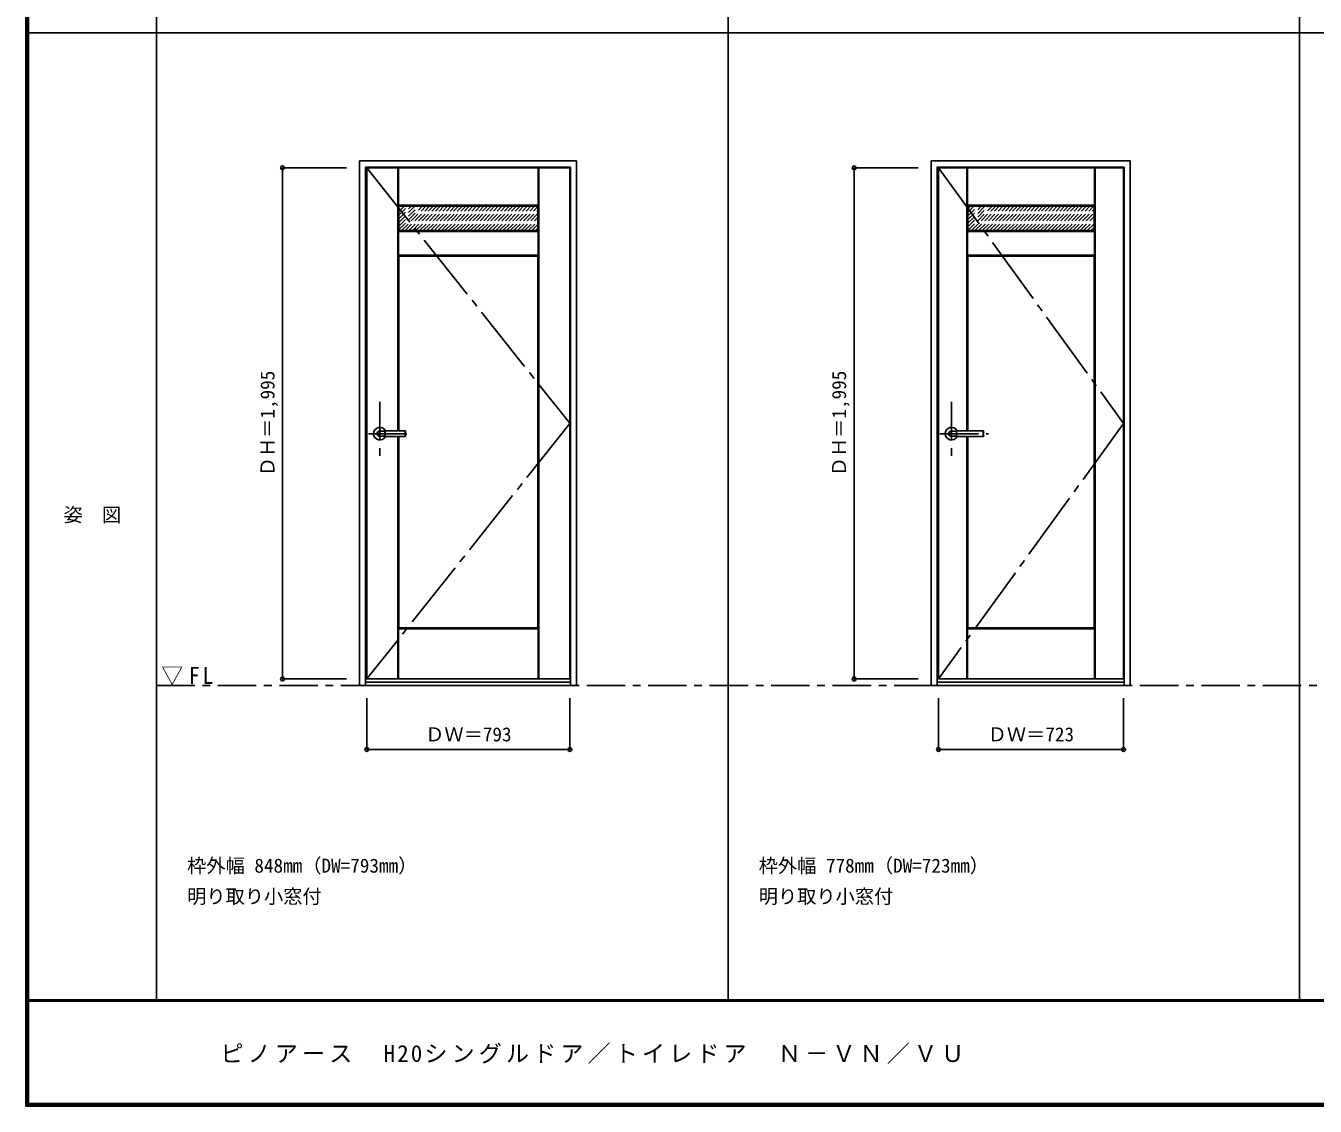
# Model space of a CAD drawing. Units: millimetres, scale not verified. Extents: x -58541 to 5700, y -4307 to 5098.
# Drawn here: x -6000 to -966, y -4205 to 12 of the extents above; entities that cross this region are included whole.
import ezdxf
from ezdxf.enums import TextEntityAlignment as Align

# ---------------------------------------------------------------- set-up
doc = ezdxf.new("R2010")
doc.units = ezdxf.units.MM
doc.header["$LTSCALE"] = 30
doc.header["$PDMODE"] = 32
doc.header["$PDSIZE"] = 15
for name, pattern in [('CHAIN1', [8, 5, -1, 1, -1]), ('CHAIN2', [12, 9, -1, 1, -1]), ('DASHED1', [1.8, 1.2, -0.6])]:
    doc.linetypes.add(name, pattern=pattern)
for name, color, linetype in [('0-1_通り芯', 4, 'CHAIN1'), ('0-2_扉', 3, 'Continuous'), ('0-3_仕上げ', 7, 'Continuous'), ('0-4_枠', 3, 'Continuous'), ('0-5_レバー', 3, 'Continuous'), ('0-7', 7, 'CHAIN2'), ('0-A_文字', 7, 'Continuous'), ('0-B_寸法', 7, 'Continuous'), ('0-C_ハッチ', 4, 'DASHED1'), ('F-1_枠', 6, 'Continuous'), ('F-A_文字', 7, 'Continuous')]:
    doc.layers.add(name, color=color, linetype=linetype)
doc.styles.add('ＭＳ ゴシック', font='')
doc.styles.get('ＭＳ ゴシック').set_extended_font_data('MS Gothic')

msp = doc.modelspace()

# ---------------------------------------------------------------- linework, layer by layer
at = {"layer": '0-1_通り芯'}
for p, q in [((-4617.4, -1456), (-4617.4, -1666)), ((-2385.8, -1456), (-2385.8, -1666)), ((-4662.4, -1580), (-4497.4, -1580)), ((-2430.8, -1580), (-2240.8, -1580))]:
    msp.add_line(p, q, dxfattribs=at)
at = {"layer": '0-1_通り芯', "color": 7}
msp.add_line((-5490, -2562.5), (5690, -2562.5), dxfattribs=at)
at = {"layer": '0-2_扉'}
for p, q in [((-4668.4, -542.5), (-3875.4, -542.5)), ((-3875.4, -542.5), (-3875.4, -2537.5)), ((-2436.8, -542.5), (-1713.8, -542.5)), ((-2436.8, -2537.5), (-2436.8, -542.5)), ((-1713.8, -2537.5), (-1713.8, -542.5)), ((-2436.8, -2537.5), (-1713.8, -2537.5))]:
    msp.add_line(p, q, dxfattribs=at)
msp.add_lwpolyline([(-3875.4, -2537.5), (-4668.4, -2537.5), (-4668.4, -542.5)], dxfattribs=at)
at = {"layer": '0-3_仕上げ'}
for p, q in [((-4547.4, -1568.5), (-4547.4, -542.5)), ((-4544.4, -688.5), (-4544.4, -542.5)), ((-3999.4, -688.5), (-3999.4, -542.5)), ((-3996.4, -2537.5), (-3996.4, -542.5)), ((-2325.8, -1568.5), (-2325.8, -542.5)), ((-2322.8, -688.5), (-2322.8, -542.5)), ((-1827.8, -688.5), (-1827.8, -542.5)), ((-1824.8, -2537.5), (-1824.8, -542.5)), ((-4543.4, -692.5), (-4545.9, -690)), ((-3999.4, -688.5), (-4544.4, -688.5)), ((-3997.9, -690), (-4000.4, -692.5)), ((-2321.8, -692.5), (-2324.3, -690)), ((-1827.8, -688.5), (-2322.8, -688.5)), ((-1826.3, -690), (-1828.8, -692.5)), ((-4545.9, -885), (-4545.9, -790)), ((-4544.4, -883.5), (-4544.4, -791.5)), ((-3999.4, -791.5), (-4544.4, -791.5)), ((-4000.4, -787.5), (-3997.9, -790)), ((-3999.4, -791.5), (-3997.9, -790)), ((-3999.4, -883.5), (-3999.4, -791.5)), ((-3997.9, -885), (-3997.9, -790)), ((-2324.3, -885), (-2324.3, -790)), ((-2322.8, -883.5), (-2322.8, -791.5)), ((-1827.8, -791.5), (-2322.8, -791.5)), ((-1828.8, -787.5), (-1826.3, -790)), ((-1827.8, -791.5), (-1826.3, -790)), ((-1827.8, -883.5), (-1827.8, -791.5)), ((-1826.3, -885), (-1826.3, -790)), ((-4544.4, -883.5), (-4545.9, -885)), ((-4543.4, -887.5), (-4545.9, -885)), ((-4544.4, -883.5), (-3999.4, -883.5)), ((-3997.9, -885), (-4000.4, -887.5)), ((-3999.4, -883.5), (-3997.9, -885)), ((-2322.8, -883.5), (-2324.3, -885)), ((-2321.8, -887.5), (-2324.3, -885)), ((-2322.8, -883.5), (-1827.8, -883.5)), ((-1826.3, -885), (-1828.8, -887.5)), ((-1827.8, -883.5), (-1826.3, -885)), ((-4547.4, -2537.5), (-4547.4, -1591.5)), ((-2325.8, -2537.5), (-2325.8, -1591.5)), ((-4545.9, -2537.5), (-4545.9, -2340)), ((-4544.4, -2537.5), (-4544.4, -2341.5)), ((-3999.4, -2341.5), (-4544.4, -2341.5)), ((-4000.4, -2337.5), (-3997.9, -2340)), ((-3999.4, -2341.5), (-3997.9, -2340)), ((-3999.4, -2537.5), (-3999.4, -2341.5)), ((-3997.9, -2537.5), (-3997.9, -2340)), ((-2324.3, -2537.5), (-2324.3, -2340)), ((-2322.8, -2537.5), (-2322.8, -2341.5)), ((-1827.8, -2341.5), (-2322.8, -2341.5)), ((-1828.8, -2337.5), (-1826.3, -2340)), ((-1827.8, -2341.5), (-1826.3, -2340)), ((-1827.8, -2537.5), (-1827.8, -2341.5)), ((-1826.3, -2537.5), (-1826.3, -2340))]:
    msp.add_line(p, q, dxfattribs=at)
at = {"layer": '0-3_仕上げ', "color": 3}
for p, q in [((-4543.4, -787.5), (-4543.4, -692.5)), ((-4000.4, -692.5), (-4543.4, -692.5)), ((-4000.4, -787.5), (-4000.4, -692.5)), ((-2321.8, -787.5), (-2321.8, -692.5)), ((-1828.8, -692.5), (-2321.8, -692.5)), ((-1828.8, -787.5), (-1828.8, -692.5)), ((-4000.4, -787.5), (-4543.4, -787.5)), ((-1828.8, -787.5), (-2321.8, -787.5)), ((-4543.4, -887.5), (-4543.4, -1568.5)), ((-4543.4, -887.5), (-4000.4, -887.5)), ((-4000.4, -887.5), (-4000.4, -2337.5)), ((-2321.8, -887.5), (-2321.8, -1568.5)), ((-4543.4, -1591.5), (-4543.4, -2337.5)), ((-2321.8, -1591.5), (-2321.8, -2337.5)), ((-4000.4, -2337.5), (-4543.4, -2337.5)), ((-1828.8, -2337.5), (-2321.8, -2337.5))]:
    msp.add_line(p, q, dxfattribs=at)
at = {"layer": '0-3_仕上げ'}
for points in [[(-4544.4, -688.5), (-4545.9, -690), (-4545.9, -542.5)], [(-3999.4, -688.5), (-3997.9, -690), (-3997.9, -542.5)], [(-2322.8, -688.5), (-2324.3, -690), (-2324.3, -542.5)], [(-1827.8, -688.5), (-1826.3, -690), (-1826.3, -542.5)], [(-4544.4, -791.5), (-4545.9, -790), (-4543.4, -787.5)], [(-2322.8, -791.5), (-2324.3, -790), (-2321.8, -787.5)], [(-4544.4, -2341.5), (-4545.9, -2340), (-4543.4, -2337.5)], [(-2322.8, -2341.5), (-2324.3, -2340), (-2321.8, -2337.5)]]:
    msp.add_lwpolyline(points, dxfattribs=at)
at = {"layer": '0-3_仕上げ', "color": 3}
msp.add_lwpolyline([(-2321.8, -887.5), (-1828.8, -887.5), (-1828.8, -2337.5)], dxfattribs=at)
at = {"layer": '0-4_枠'}
for p, q in [((-4697.4, -515.5), (-3849.4, -515.5)), ((-4697.4, -2562.5), (-4697.4, -515.5)), ((-4673.4, -539.5), (-3873.4, -539.5)), ((-4673.4, -2562.5), (-4673.4, -539.5)), ((-3873.4, -2562.5), (-3873.4, -539.5)), ((-3849.4, -2562.5), (-3849.4, -515.5)), ((-2465.8, -515.5), (-1687.8, -515.5)), ((-2465.8, -2562.5), (-2465.8, -515.5)), ((-2441.8, -539.5), (-1711.8, -539.5)), ((-2441.8, -2562.5), (-2441.8, -539.5)), ((-1711.8, -2562.5), (-1711.8, -539.5)), ((-1687.8, -2562.5), (-1687.8, -515.5)), ((-4697.4, -2562.5), (-3849.4, -2562.5)), ((-4673.4, -2550.5), (-3873.4, -2550.5)), ((-2465.8, -2562.5), (-1687.8, -2562.5)), ((-2441.8, -2550.5), (-1711.8, -2550.5))]:
    msp.add_line(p, q, dxfattribs=at)
at = {"layer": '0-5_レバー'}
for p, q in [((-4617.4, -1570.5), (-4598.4, -1570.5)), ((-4617.4, -1589.5), (-4598.4, -1589.5)), ((-4598.4, -1569.5), (-4597.4, -1568.5)), ((-4598.4, -1590.5), (-4598.4, -1569.5)), ((-4598.4, -1590.5), (-4597.4, -1591.5)), ((-4597.4, -1568.5), (-4518.4, -1568.5)), ((-4518.4, -1591.5), (-4597.4, -1591.5)), ((-4517.4, -1569.5), (-4518.4, -1568.5)), ((-4517.4, -1590.5), (-4518.4, -1591.5)), ((-4517.4, -1590.5), (-4517.4, -1569.5)), ((-2385.8, -1570.5), (-2366.8, -1570.5)), ((-2385.8, -1589.5), (-2366.8, -1589.5)), ((-2366.8, -1569.5), (-2365.8, -1568.5)), ((-2366.8, -1590.5), (-2366.8, -1569.5)), ((-2366.8, -1590.5), (-2365.8, -1591.5)), ((-2365.8, -1568.5), (-2261.8, -1568.5)), ((-2261.8, -1591.5), (-2365.8, -1591.5)), ((-2260.8, -1569.5), (-2261.8, -1568.5)), ((-2260.8, -1590.5), (-2261.8, -1591.5)), ((-2260.8, -1590.5), (-2260.8, -1569.5))]:
    msp.add_line(p, q, dxfattribs=at)
at = {"layer": '0-5_レバー', "color": 4}
for p, q in [((-4597.4, -1591.5), (-4597.4, -1568.5)), ((-4518.4, -1568.5), (-4518.4, -1591.5)), ((-2365.8, -1591.5), (-2365.8, -1568.5)), ((-2261.8, -1568.5), (-2261.8, -1591.5))]:
    msp.add_line(p, q, dxfattribs=at)
for centre, radius, start, end in [((-4617.4, -1580), 24.55, 27.93255, 332.06745), ((-2385.8, -1580), 24.55, 27.93255, 332.06745), ((-4617.4, -1580), 11, 59.72736, 300.27264), ((-2385.8, -1580), 11, 59.72736, 300.27264)]:
    msp.add_arc(centre, radius, start, end, dxfattribs=at)
at = {"layer": '0-5_レバー'}
for centre in [(-4617.4, -1580), (-2385.8, -1580)]:
    msp.add_arc(centre, 9.5, 90, 270, dxfattribs=at)
at = {"layer": '0-7'}
for p, q in [((-2436.8, -542.5), (-1713.8, -1540)), ((-3875.4, -1540), (-4668.4, -2537.5)), ((-1713.8, -1540), (-2436.8, -2537.5))]:
    msp.add_line(p, q, dxfattribs=at)
msp.add_lwpolyline([(-4668.4, -542.5), (-3876.2, -1539), (-3875.4, -1540)], dxfattribs=at)
at = {"layer": '0-B_寸法', "color": 4}
for p, q in [((-4997.4, -542.5), (-4747.4, -542.5)), ((-4997.4, -542.5), (-4997.4, -2537.5)), ((-2765.8, -542.5), (-2515.8, -542.5)), ((-2765.8, -542.5), (-2765.8, -2537.5)), ((-4997.4, -2537.5), (-4747.4, -2537.5)), ((-2765.8, -2537.5), (-2515.8, -2537.5)), ((-4668.4, -2812.5), (-4668.4, -2612.5)), ((-3875.4, -2812.5), (-3875.4, -2612.5)), ((-2436.8, -2812.5), (-2436.8, -2612.5)), ((-1713.8, -2812.5), (-1713.8, -2612.5)), ((-4668.4, -2812.5), (-3875.4, -2812.5)), ((-2436.8, -2812.5), (-1713.8, -2812.5))]:
    msp.add_line(p, q, dxfattribs=at)
at = {"layer": '0-B_寸法'}
for p in [(-4997.4, -542.5), (-2765.8, -542.5), (-4997.4, -2537.5), (-2765.8, -2537.5), (-4668.4, -2812.5), (-3875.4, -2812.5), (-2436.8, -2812.5), (-1713.8, -2812.5)]:
    msp.add_point(p, dxfattribs=at)
at = {"layer": '0-C_ハッチ'}
for p, q in [((-4543.4, -727.01), (-4508.89, -692.5)), ((-4543.4, -783.58), (-4452.32, -692.5)), ((-4543.4, -769.44), (-4466.46, -692.5)), ((-4543.4, -755.3), (-4480.6, -692.5)), ((-4543.4, -741.16), (-4494.74, -692.5)), ((-4543.4, -712.87), (-4523.03, -692.5)), ((-4533.17, -787.5), (-4438.17, -692.5)), ((-4519.03, -787.5), (-4424.03, -692.5)), ((-4504.89, -787.5), (-4409.89, -692.5)), ((-4490.75, -787.5), (-4395.75, -692.5)), ((-4476.61, -787.5), (-4381.61, -692.5)), ((-4462.46, -787.5), (-4367.46, -692.5)), ((-4448.32, -787.5), (-4353.32, -692.5)), ((-4434.18, -787.5), (-4339.18, -692.5)), ((-4420.04, -787.5), (-4325.04, -692.5)), ((-4405.9, -787.5), (-4310.9, -692.5)), ((-4391.75, -787.5), (-4296.75, -692.5)), ((-4377.61, -787.5), (-4282.61, -692.5)), ((-4363.47, -787.5), (-4268.47, -692.5)), ((-4349.33, -787.5), (-4254.33, -692.5)), ((-4335.18, -787.5), (-4240.18, -692.5)), ((-4321.04, -787.5), (-4226.04, -692.5)), ((-4306.9, -787.5), (-4211.9, -692.5)), ((-4292.76, -787.5), (-4197.76, -692.5)), ((-4278.62, -787.5), (-4183.62, -692.5)), ((-4264.47, -787.5), (-4169.47, -692.5)), ((-4250.33, -787.5), (-4155.33, -692.5)), ((-4236.19, -787.5), (-4141.19, -692.5)), ((-4222.05, -787.5), (-4127.05, -692.5)), ((-4207.91, -787.5), (-4112.91, -692.5)), ((-4193.76, -787.5), (-4098.76, -692.5)), ((-4179.62, -787.5), (-4084.62, -692.5)), ((-4165.48, -787.5), (-4070.48, -692.5)), ((-4151.34, -787.5), (-4056.34, -692.5)), ((-4137.19, -787.5), (-4042.19, -692.5)), ((-4123.05, -787.5), (-4028.05, -692.5)), ((-4108.91, -787.5), (-4013.91, -692.5)), ((-4094.77, -787.5), (-4000.4, -693.13)), ((-2321.8, -786.87), (-2227.43, -692.5)), ((-2321.8, -772.72), (-2241.57, -692.5)), ((-2321.8, -758.58), (-2255.72, -692.5)), ((-2321.8, -744.44), (-2269.86, -692.5)), ((-2321.8, -730.3), (-2284, -692.5)), ((-2321.8, -716.16), (-2298.14, -692.5)), ((-2321.8, -702.01), (-2312.29, -692.5)), ((-2308.29, -787.5), (-2213.29, -692.5)), ((-2294.15, -787.5), (-2199.15, -692.5)), ((-2280.01, -787.5), (-2185.01, -692.5)), ((-2265.86, -787.5), (-2170.86, -692.5)), ((-2251.72, -787.5), (-2156.72, -692.5)), ((-2237.58, -787.5), (-2142.58, -692.5)), ((-2223.44, -787.5), (-2128.44, -692.5)), ((-2209.3, -787.5), (-2114.3, -692.5)), ((-2195.15, -787.5), (-2100.15, -692.5)), ((-2181.01, -787.5), (-2086.01, -692.5)), ((-2166.87, -787.5), (-2071.87, -692.5)), ((-2152.73, -787.5), (-2057.73, -692.5)), ((-2138.58, -787.5), (-2043.58, -692.5)), ((-2124.44, -787.5), (-2029.44, -692.5)), ((-2110.3, -787.5), (-2015.3, -692.5)), ((-2096.16, -787.5), (-2001.16, -692.5)), ((-2082.02, -787.5), (-1987.02, -692.5)), ((-2067.87, -787.5), (-1972.87, -692.5)), ((-2053.73, -787.5), (-1958.73, -692.5)), ((-2039.59, -787.5), (-1944.59, -692.5)), ((-2025.45, -787.5), (-1930.45, -692.5)), ((-2011.31, -787.5), (-1916.31, -692.5)), ((-1997.16, -787.5), (-1902.16, -692.5)), ((-1983.02, -787.5), (-1888.02, -692.5)), ((-1968.88, -787.5), (-1873.88, -692.5)), ((-1954.74, -787.5), (-1859.74, -692.5)), ((-1940.59, -787.5), (-1845.59, -692.5)), ((-1926.45, -787.5), (-1831.45, -692.5)), ((-1912.31, -787.5), (-1828.8, -703.99)), ((-4080.63, -787.5), (-4000.4, -707.27)), ((-4066.48, -787.5), (-4000.4, -721.42)), ((-4052.34, -787.5), (-4000.4, -735.56)), ((-4038.2, -787.5), (-4000.4, -749.7)), ((-1898.17, -787.5), (-1828.8, -718.13)), ((-1884.03, -787.5), (-1828.8, -732.27)), ((-1869.88, -787.5), (-1828.8, -746.42)), ((-4024.06, -787.5), (-4000.4, -763.84)), ((-4009.92, -787.5), (-4000.4, -777.98)), ((-1855.74, -787.5), (-1828.8, -760.56)), ((-1841.6, -787.5), (-1828.8, -774.7))]:
    msp.add_line(p, q, dxfattribs=at)
at = {"layer": 'F-1_枠'}
for p, q in [((-6000, 4175), (-6000, -4205)), ((-5995, 4175), (-5995, -4205)), ((-5990, 4175), (-5990, -4205)), ((-5490, 4175), (-5490, -3790)), ((-3258.4, 4175), (-3258.4, -3790)), ((-1026.8, 4175), (-1026.8, -3790)), ((-6000, -15.5), (5700, -15.5)), ((5700, -3790), (-6000, -3790)), ((5700, -3795), (-6000, -3795)), ((5700, -4195), (-6000, -4195)), ((5700, -4200), (-6000, -4200)), ((5700, -4205), (-6000, -4205))]:
    msp.add_line(p, q, dxfattribs=at)

# ---------------------------------------------------------------- texts
at = {"layer": '0-A_文字', "style": 'ＭＳ ゴシック'}
for s, p in [('枠外幅 848mm（DW=793mm）', (-5370, -3310)), ('枠外幅 778mm（DW=723mm）', (-3138.4, -3310)), ('明り取り小窓付', (-5370, -3430)), ('明り取り小窓付', (-3138.4, -3430))]:
    msp.add_text(s, height=54.99, dxfattribs=at).set_placement(p, align=Align.BOTTOM_LEFT)
at = {"layer": '0-A_文字', "insert": (-5471.25, -2562.5), "char_height": 65.98, "attachment_point": 7, "style": 'ＭＳ ゴシック'}
msp.add_mtext('\\T1.26;\\W0.95;▽FL', dxfattribs=at)
at = {"layer": '0-B_寸法', "style": 'ＭＳ ゴシック'}
for p in [(-5012.4, -1746.25), (-2780.8, -1746.25)]:
    msp.add_text('ＤＨ＝1,995', height=54.99, rotation=90, dxfattribs=at).set_placement(p, align=Align.BOTTOM_LEFT)
for s, p in [('ＤＷ＝793', (-4440.65, -2797.5)), ('ＤＷ＝723', (-2244.55, -2797.5))]:
    msp.add_text(s, height=54.99, dxfattribs=at).set_placement(p, align=Align.BOTTOM_LEFT)
at = {"layer": 'F-A_文字', "style": 'ＭＳ ゴシック'}
msp.add_text('姿\u3000図', height=54.99, dxfattribs=at).set_placement((-5852.5, -1940.25), align=Align.BOTTOM_LEFT)
at = {"layer": 'F-A_文字', "insert": (-5240, -4040), "char_height": 65.98, "attachment_point": 7, "style": 'ＭＳ ゴシック'}
msp.add_mtext('\\T1.18;ピノアース\u3000H20シングルドア／トイレドア\u3000Ｎ－ＶＮ／ＶＵ', dxfattribs=at)

doc.saveas('drawing.dxf')
